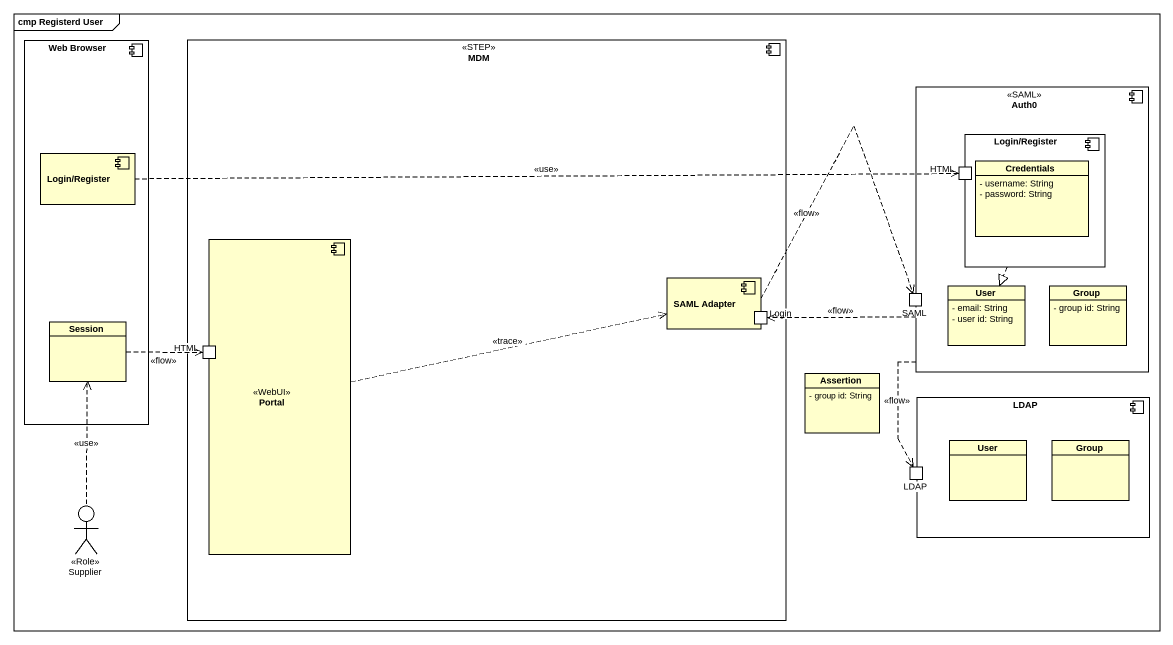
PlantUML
@startuml
mainframe cmp Registerd User
allowmixing
hide circle
hide empty members
skinparam classAttributeIconSize 0
component "Web Browser" as Web_Browser {
  component "Login/Register" as Login_Register_2
  class Session
}
component MDM <<STEP>> {
  component Portal <<WebUI>> {
    port "HTML" as HTML_2 <<HTTPs>>
  }
  component "SAML Adapter" as SAML_Adapter {
    port Login <<HTTPs>>
  }
}
component Auth0 <<SAML>> {
  component "Login/Register" as Login_Register {
    port HTML <<HTTPs>>
    class Credentials {
      - username: String
      - password: String
    }
  }
  port SAML <<HTTPs>>
  class User {
    - email: String
    - user id: String
  }
  class "Group" as Group_ {
    - group id: String
  }
}
class Assertion {
  - group id: String
}
component LDAP {
  class "User" as User_2
  class "Group" as Group__2
  port "LDAP" as LDAP_2
}
actor Supplier <<Role>>
Auth0 .left.> Login : <<flow>>
Auth0 ..> LDAP_2 : <<flow>>
Login_Register ..|> User
Login_Register_2 .right.> HTML : <<use>>
Portal .right.> SAML_Adapter : <<trace>>
SAML_Adapter .right.> SAML : <<flow>>
Session .right.> HTML_2 : <<flow>>
Supplier .up.> Session : <<use>>
@enduml
